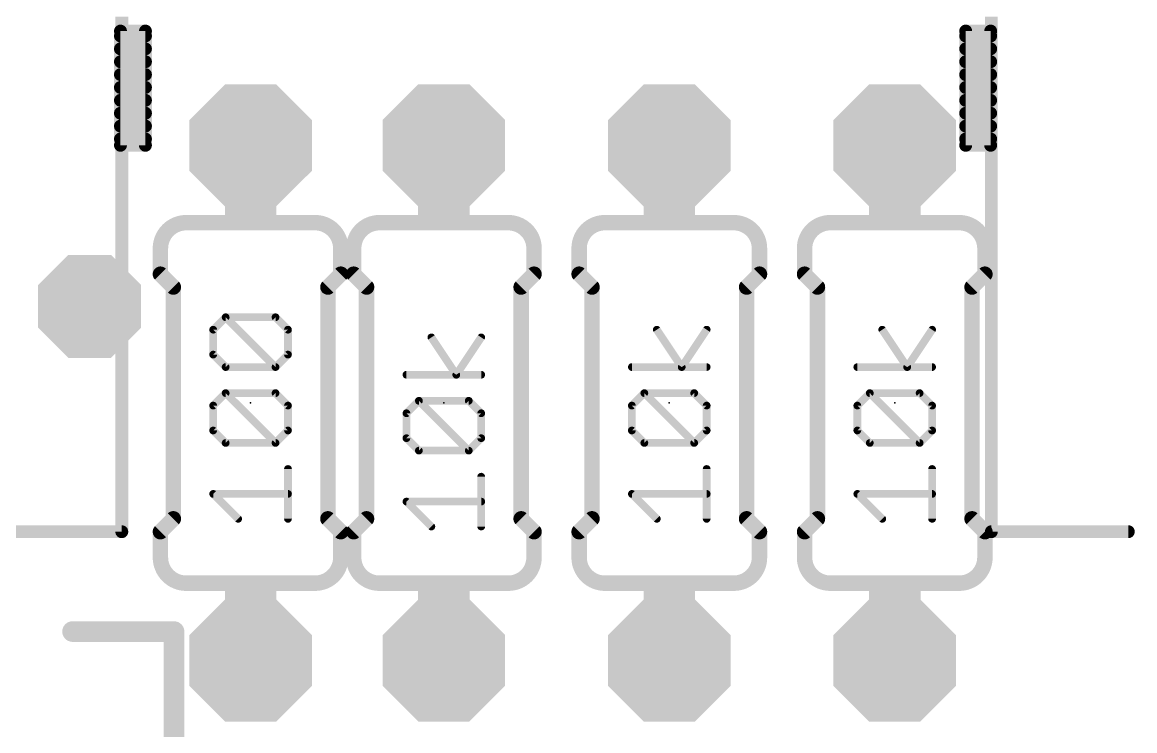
# Model space of a CAD drawing. Extents: x -2.2 to 51.7, y -0.4 to 51.
# Drawn here: x 10.45 to 21.42, y 36.45 to 43.44 of the extents above; entities that cross this region are included whole.
import ezdxf

# ---------------------------------------------------------------- set-up
doc = ezdxf.new("R2010")
doc.units = 0
for name, color, linetype in [('17', 94, 'CONTINUOUS'), ('18', 94, 'CONTINUOUS'), ('21', 250, 'CONTINUOUS'), ('23', 178, 'CONTINUOUS'), ('27', 250, 'CONTINUOUS'), ('41', 14, 'CONTINUOUS'), ('51', 250, 'CONTINUOUS')]:
    doc.layers.add(name, color=color, linetype=linetype)

# ---------------------------------------------------------------- blocks, each defined once
blk = doc.blocks.new('RECT')
blk.add_solid([(-0.5, -0.5), (0.5, -0.5), (-0.5, 0.5), (0.5, 0.5)])
blk = doc.blocks.new('OCTAGONP')
at = {"const_width": 0.5}
blk.add_lwpolyline([(-0.25, -0.1036), (-0.25, 0.1036), (-0.1036, 0.25), (0.1036, 0.25), (0.25, 0.1036), (0.25, -0.1036), (0.1036, -0.25), (-0.1036, -0.25), (-0.25, -0.1036), (-0.25, 0.1036)], dxfattribs=at)
blk = doc.blocks.new('OCTAGONV')
at = {"const_width": 0.5}
blk.add_lwpolyline([(-0.25, -0.1036), (-0.25, 0.1036), (-0.1036, 0.25), (0.1036, 0.25), (0.25, 0.1036), (0.25, -0.1036), (0.1036, -0.25), (-0.1036, -0.25), (-0.25, -0.1036), (-0.25, 0.1036)], dxfattribs=at)

msp = doc.modelspace()

# ---------------------------------------------------------------- linework, layer by layer
at = {"layer": '21'}
for points, const_width in [([(11.43, 38.4175), (11.43, 43.4975)], 0.127), ([(20.0025, 43.4975), (20.0025, 38.4175)], 0.127), ([(11.811, 41.2115), (11.811, 40.9575)], 0.1524), ([(13.589, 41.2115), (13.589, 40.9575)], 0.1524), ([(13.716, 41.2115), (13.716, 40.9575)], 0.1524), ([(15.494, 41.2115), (15.494, 40.9575)], 0.1524), ([(15.9385, 41.2115), (15.9385, 40.9575)], 0.1524), ([(17.7165, 41.2115), (17.7165, 40.9575)], 0.1524), ([(18.161, 41.2115), (18.161, 40.9575)], 0.1524), ([(19.939, 41.2115), (19.939, 40.9575)], 0.1524), ([(11.938, 40.8305), (11.811, 40.9575)], 0.1524), ([(13.462, 40.8305), (13.589, 40.9575)], 0.1524), ([(13.843, 40.8305), (13.716, 40.9575)], 0.1524), ([(15.367, 40.8305), (15.494, 40.9575)], 0.1524), ([(16.0655, 40.8305), (15.9385, 40.9575)], 0.1524), ([(17.5895, 40.8305), (17.7165, 40.9575)], 0.1524), ([(18.288, 40.8305), (18.161, 40.9575)], 0.1524), ([(19.812, 40.8305), (19.939, 40.9575)], 0.1524), ([(11.938, 40.8305), (11.938, 38.5445)], 0.1524), ([(13.462, 40.8305), (13.462, 38.5445)], 0.1524), ([(13.843, 38.5445), (13.843, 40.8305)], 0.1524), ([(15.367, 38.5445), (15.367, 40.8305)], 0.1524), ([(16.0655, 40.8305), (16.0655, 38.5445)], 0.1524), ([(17.5895, 40.8305), (17.5895, 38.5445)], 0.1524), ([(18.288, 40.8305), (18.288, 38.5445)], 0.1524), ([(19.812, 40.8305), (19.812, 38.5445)], 0.1524), ([(11.938, 38.5445), (11.811, 38.4175)], 0.1524), ([(13.462, 38.5445), (13.589, 38.4175)], 0.1524), ([(13.843, 38.5445), (13.716, 38.4175)], 0.1524), ([(15.367, 38.5445), (15.494, 38.4175)], 0.1524), ([(16.0655, 38.5445), (15.9385, 38.4175)], 0.1524), ([(17.5895, 38.5445), (17.7165, 38.4175)], 0.1524), ([(18.288, 38.5445), (18.161, 38.4175)], 0.1524), ([(19.812, 38.5445), (19.939, 38.4175)], 0.1524), ([(10.08, 38.4175), (11.43, 38.4175)], 0.127), ([(11.811, 38.1635), (11.811, 38.4175)], 0.1524), ([(13.589, 38.1635), (13.589, 38.4175)], 0.1524), ([(13.716, 38.1635), (13.716, 38.4175)], 0.1524), ([(15.494, 38.1635), (15.494, 38.4175)], 0.1524), ([(15.9385, 38.1635), (15.9385, 38.4175)], 0.1524), ([(17.7165, 38.1635), (17.7165, 38.4175)], 0.1524), ([(18.161, 38.1635), (18.161, 38.4175)], 0.1524), ([(19.939, 38.1635), (19.939, 38.4175)], 0.1524), ([(20.0025, 38.4175), (21.3525, 38.4175)], 0.127), ([(11.945, 37.4325), (10.945, 37.4325)], 0.2032), ([(11.945, 37.4325), (11.945, 25.4325)], 0.2032)]:
    msp.add_lwpolyline(points, dxfattribs=dict(at, const_width=const_width))
for points, const_width in [([(12.065, 41.4655, 0.4142), (11.811, 41.2115)], 0.1524), ([(12.065, 41.4274, 1), (12.065, 41.5036)], 0.0762), ([(13.589, 41.2115, 0.4142), (13.335, 41.4655)], 0.1524), ([(13.335, 41.5036, 1), (13.335, 41.4274)], 0.0762), ([(13.97, 41.4655, 0.4142), (13.716, 41.2115)], 0.1524), ([(13.97, 41.4274, 1), (13.97, 41.5036)], 0.0762), ([(15.494, 41.2115, 0.4142), (15.24, 41.4655)], 0.1524), ([(15.24, 41.5036, 1), (15.24, 41.4274)], 0.0762), ([(16.1925, 41.4655, 0.4142), (15.9385, 41.2115)], 0.1524), ([(16.1925, 41.4274, 1), (16.1925, 41.5036)], 0.0762), ([(17.7165, 41.2115, 0.4142), (17.4625, 41.4655)], 0.1524), ([(17.4625, 41.5036, 1), (17.4625, 41.4274)], 0.0762), ([(18.415, 41.4655, 0.4142), (18.161, 41.2115)], 0.1524), ([(18.415, 41.4274, 1), (18.415, 41.5036)], 0.0762), ([(19.939, 41.2115, 0.4142), (19.685, 41.4655)], 0.1524), ([(19.685, 41.5036, 1), (19.685, 41.4274)], 0.0762), ([(11.8491, 41.2115, 1), (11.7729, 41.2115)], 0.0762), ([(11.7729, 41.2115, 1), (11.8491, 41.2115)], 0.0762), ([(13.6271, 41.2115, 1), (13.5509, 41.2115)], 0.0762), ([(13.5509, 41.2115, 1), (13.6271, 41.2115)], 0.0762), ([(13.7541, 41.2115, 1), (13.6779, 41.2115)], 0.0762), ([(13.6779, 41.2115, 1), (13.7541, 41.2115)], 0.0762), ([(15.5321, 41.2115, 1), (15.4559, 41.2115)], 0.0762), ([(15.4559, 41.2115, 1), (15.5321, 41.2115)], 0.0762), ([(15.9766, 41.2115, 1), (15.9004, 41.2115)], 0.0762), ([(15.9004, 41.2115, 1), (15.9766, 41.2115)], 0.0762), ([(17.7546, 41.2115, 1), (17.6784, 41.2115)], 0.0762), ([(17.6784, 41.2115, 1), (17.7546, 41.2115)], 0.0762), ([(18.1991, 41.2115, 1), (18.1229, 41.2115)], 0.0762), ([(18.1229, 41.2115, 1), (18.1991, 41.2115)], 0.0762), ([(19.9771, 41.2115, 1), (19.9009, 41.2115)], 0.0762), ([(19.9009, 41.2115, 1), (19.9771, 41.2115)], 0.0762), ([(11.8379, 40.9844, 1), (11.7841, 40.9306)], 0.0762), ([(13.6159, 40.9306, 1), (13.5621, 40.9844)], 0.0762), ([(13.7429, 40.9844, 1), (13.6891, 40.9306)], 0.0762), ([(15.5209, 40.9306, 1), (15.4671, 40.9844)], 0.0762), ([(15.9654, 40.9844, 1), (15.9116, 40.9306)], 0.0762), ([(17.7434, 40.9306, 1), (17.6896, 40.9844)], 0.0762), ([(18.1879, 40.9844, 1), (18.1341, 40.9306)], 0.0762), ([(19.9659, 40.9306, 1), (19.9121, 40.9844)], 0.0762), ([(11.7729, 40.9575, 1), (11.8491, 40.9575)], 0.0762), ([(13.5509, 40.9575, 1), (13.6271, 40.9575)], 0.0762), ([(13.6779, 40.9575, 1), (13.7541, 40.9575)], 0.0762), ([(15.4559, 40.9575, 1), (15.5321, 40.9575)], 0.0762), ([(15.9004, 40.9575, 1), (15.9766, 40.9575)], 0.0762), ([(17.6784, 40.9575, 1), (17.7546, 40.9575)], 0.0762), ([(18.1229, 40.9575, 1), (18.1991, 40.9575)], 0.0762), ([(19.9009, 40.9575, 1), (19.9771, 40.9575)], 0.0762), ([(11.9761, 40.8305, 1), (11.8999, 40.8305)], 0.0762), ([(11.9111, 40.8036, 1), (11.9649, 40.8574)], 0.0762), ([(13.5001, 40.8305, 1), (13.4239, 40.8305)], 0.0762), ([(13.4351, 40.8574, 1), (13.4889, 40.8036)], 0.0762), ([(13.8811, 40.8305, 1), (13.8049, 40.8305)], 0.0762), ([(13.8161, 40.8036, 1), (13.8699, 40.8574)], 0.0762), ([(15.4051, 40.8305, 1), (15.3289, 40.8305)], 0.0762), ([(15.3401, 40.8574, 1), (15.3939, 40.8036)], 0.0762), ([(16.1036, 40.8305, 1), (16.0274, 40.8305)], 0.0762), ([(16.0386, 40.8036, 1), (16.0924, 40.8574)], 0.0762), ([(17.6276, 40.8305, 1), (17.5514, 40.8305)], 0.0762), ([(17.5626, 40.8574, 1), (17.6164, 40.8036)], 0.0762), ([(18.3261, 40.8305, 1), (18.2499, 40.8305)], 0.0762), ([(18.2611, 40.8036, 1), (18.3149, 40.8574)], 0.0762), ([(19.8501, 40.8305, 1), (19.7739, 40.8305)], 0.0762), ([(19.7851, 40.8574, 1), (19.8389, 40.8036)], 0.0762), ([(11.9649, 38.5176, 1), (11.9111, 38.5714)], 0.0762), ([(13.4889, 38.5714, 1), (13.4351, 38.5176)], 0.0762), ([(13.8699, 38.5176, 1), (13.8161, 38.5714)], 0.0762), ([(15.3939, 38.5714, 1), (15.3401, 38.5176)], 0.0762), ([(16.0924, 38.5176, 1), (16.0386, 38.5714)], 0.0762), ([(17.6164, 38.5714, 1), (17.5626, 38.5176)], 0.0762), ([(18.3149, 38.5176, 1), (18.2611, 38.5714)], 0.0762), ([(19.8389, 38.5714, 1), (19.7851, 38.5176)], 0.0762), ([(11.8999, 38.5445, 1), (11.9761, 38.5445)], 0.0762), ([(13.4239, 38.5445, 1), (13.5001, 38.5445)], 0.0762), ([(13.8049, 38.5445, 1), (13.8811, 38.5445)], 0.0762), ([(15.3289, 38.5445, 1), (15.4051, 38.5445)], 0.0762), ([(16.0274, 38.5445, 1), (16.1036, 38.5445)], 0.0762), ([(17.5514, 38.5445, 1), (17.6276, 38.5445)], 0.0762), ([(18.2499, 38.5445, 1), (18.3261, 38.5445)], 0.0762), ([(19.7739, 38.5445, 1), (19.8501, 38.5445)], 0.0762), ([(11.3982, 38.4175, 1), (11.4618, 38.4175)], 0.0635), ([(11.43, 38.3858, 1), (11.43, 38.4493)], 0.0635), ([(11.8491, 38.4175, 1), (11.7729, 38.4175)], 0.0762), ([(11.7841, 38.4444, 1), (11.8379, 38.3906)], 0.0762), ([(13.6271, 38.4175, 1), (13.5509, 38.4175)], 0.0762), ([(13.5621, 38.3906, 1), (13.6159, 38.4444)], 0.0762), ([(13.7541, 38.4175, 1), (13.6779, 38.4175)], 0.0762), ([(13.6891, 38.4444, 1), (13.7429, 38.3906)], 0.0762), ([(15.5321, 38.4175, 1), (15.4559, 38.4175)], 0.0762), ([(15.4671, 38.3906, 1), (15.5209, 38.4444)], 0.0762), ([(15.9766, 38.4175, 1), (15.9004, 38.4175)], 0.0762), ([(15.9116, 38.4444, 1), (15.9654, 38.3906)], 0.0762), ([(17.7546, 38.4175, 1), (17.6784, 38.4175)], 0.0762), ([(17.6896, 38.3906, 1), (17.7434, 38.4444)], 0.0762), ([(18.1991, 38.4175, 1), (18.1229, 38.4175)], 0.0762), ([(18.1341, 38.4444, 1), (18.1879, 38.3906)], 0.0762), ([(19.9771, 38.4175, 1), (19.9009, 38.4175)], 0.0762), ([(19.9121, 38.3906, 1), (19.9659, 38.4444)], 0.0762), ([(20.0025, 38.4493, 1), (20.0025, 38.3858)], 0.0635), ([(19.9708, 38.4175, 1), (20.0343, 38.4175)], 0.0635), ([(21.3525, 38.3858, 1), (21.3525, 38.4493)], 0.0635), ([(11.811, 38.1635, 0.4142), (12.065, 37.9095)], 0.1524), ([(11.8491, 38.1635, 1), (11.7729, 38.1635)], 0.0762), ([(11.7729, 38.1635, 1), (11.8491, 38.1635)], 0.0762), ([(13.335, 37.9095, 0.4142), (13.589, 38.1635)], 0.1524), ([(13.6271, 38.1635, 1), (13.5509, 38.1635)], 0.0762), ([(13.5509, 38.1635, 1), (13.6271, 38.1635)], 0.0762), ([(13.716, 38.1635, 0.4142), (13.97, 37.9095)], 0.1524), ([(13.7541, 38.1635, 1), (13.6779, 38.1635)], 0.0762), ([(13.6779, 38.1635, 1), (13.7541, 38.1635)], 0.0762), ([(15.24, 37.9095, 0.4142), (15.494, 38.1635)], 0.1524), ([(15.5321, 38.1635, 1), (15.4559, 38.1635)], 0.0762), ([(15.4559, 38.1635, 1), (15.5321, 38.1635)], 0.0762), ([(15.9385, 38.1635, 0.4142), (16.1925, 37.9095)], 0.1524), ([(15.9766, 38.1635, 1), (15.9004, 38.1635)], 0.0762), ([(15.9004, 38.1635, 1), (15.9766, 38.1635)], 0.0762), ([(17.4625, 37.9095, 0.4142), (17.7165, 38.1635)], 0.1524), ([(17.7546, 38.1635, 1), (17.6784, 38.1635)], 0.0762), ([(17.6784, 38.1635, 1), (17.7546, 38.1635)], 0.0762), ([(18.161, 38.1635, 0.4142), (18.415, 37.9095)], 0.1524), ([(18.1991, 38.1635, 1), (18.1229, 38.1635)], 0.0762), ([(18.1229, 38.1635, 1), (18.1991, 38.1635)], 0.0762), ([(19.685, 37.9095, 0.4142), (19.939, 38.1635)], 0.1524), ([(19.9771, 38.1635, 1), (19.9009, 38.1635)], 0.0762), ([(19.9009, 38.1635, 1), (19.9771, 38.1635)], 0.0762), ([(12.065, 37.8714, 1), (12.065, 37.9476)], 0.0762), ([(13.335, 37.9476, 1), (13.335, 37.8714)], 0.0762), ([(13.97, 37.8714, 1), (13.97, 37.9476)], 0.0762), ([(15.24, 37.9476, 1), (15.24, 37.8714)], 0.0762), ([(16.1925, 37.8714, 1), (16.1925, 37.9476)], 0.0762), ([(17.4625, 37.9476, 1), (17.4625, 37.8714)], 0.0762), ([(18.415, 37.8714, 1), (18.415, 37.9476)], 0.0762), ([(19.685, 37.9476, 1), (19.685, 37.8714)], 0.0762), ([(10.945, 37.4833, 1), (10.945, 37.3817)], 0.1016), ([(11.9958, 37.4325, 1), (11.8942, 37.4325)], 0.1016), ([(11.945, 37.3817, 1), (11.945, 37.4833)], 0.1016)]:
    msp.add_lwpolyline(points, format="xyb", dxfattribs=dict(at, const_width=const_width))
at = {"layer": '23'}
for p in [(12.7, 39.6875), (14.605, 39.6875), (16.8275, 39.6875), (19.05, 39.6875)]:
    msp.add_point(p, dxfattribs=at)
at = {"layer": '27', "const_width": 0.0762}
for points in [[(12.3311, 40.4099), (12.4539, 40.5328)], [(12.4539, 40.5328), (12.9454, 40.5328)], [(12.9454, 40.0413), (12.4539, 40.5328)], [(12.9454, 40.5328), (13.0683, 40.4099)], [(12.3311, 40.1642), (12.3311, 40.4099)], [(13.0683, 40.4099), (13.0683, 40.1642)], [(14.7276, 39.9655), (14.4818, 40.3341)], [(14.9733, 40.3341), (14.7276, 39.9655)], [(16.9501, 40.0413), (16.7043, 40.4099)], [(17.1958, 40.4099), (16.9501, 40.0413)], [(19.1726, 40.0413), (18.9268, 40.4099)], [(19.4183, 40.4099), (19.1726, 40.0413)], [(12.4539, 40.0413), (12.3311, 40.1642)], [(13.0683, 40.1642), (12.9454, 40.0413)], [(12.9454, 40.0413), (12.4539, 40.0413)], [(17.1958, 40.0413), (16.4586, 40.0413)], [(19.4183, 40.0413), (18.6811, 40.0413)], [(14.9733, 39.9655), (14.2361, 39.9655)], [(12.3311, 39.6615), (12.4539, 39.7844)], [(12.4539, 39.7844), (12.9454, 39.7844)], [(12.9454, 39.2929), (12.4539, 39.7844)], [(12.9454, 39.7844), (13.0683, 39.6615)], [(16.4586, 39.6615), (16.5814, 39.7844)], [(16.5814, 39.7844), (17.0729, 39.7844)], [(17.0729, 39.2929), (16.5814, 39.7844)], [(17.0729, 39.7844), (17.1958, 39.6615)], [(18.6811, 39.6615), (18.8039, 39.7844)], [(18.8039, 39.7844), (19.2954, 39.7844)], [(19.2954, 39.2929), (18.8039, 39.7844)], [(19.2954, 39.7844), (19.4183, 39.6615)], [(14.2361, 39.5857), (14.3589, 39.7086)], [(14.3589, 39.7086), (14.8504, 39.7086)], [(14.8504, 39.2171), (14.3589, 39.7086)], [(14.8504, 39.7086), (14.9733, 39.5857)], [(12.3311, 39.4158), (12.3311, 39.6615)], [(13.0683, 39.6615), (13.0683, 39.4158)], [(14.2361, 39.34), (14.2361, 39.5857)], [(14.9733, 39.5857), (14.9733, 39.34)], [(16.4586, 39.4158), (16.4586, 39.6615)], [(17.1958, 39.6615), (17.1958, 39.4158)], [(18.6811, 39.4158), (18.6811, 39.6615)], [(19.4183, 39.6615), (19.4183, 39.4158)], [(12.4539, 39.2929), (12.3311, 39.4158)], [(13.0683, 39.4158), (12.9454, 39.2929)], [(14.3589, 39.2171), (14.2361, 39.34)], [(14.9733, 39.34), (14.8504, 39.2171)], [(16.5814, 39.2929), (16.4586, 39.4158)], [(17.1958, 39.4158), (17.0729, 39.2929)], [(18.8039, 39.2929), (18.6811, 39.4158)], [(19.4183, 39.4158), (19.2954, 39.2929)], [(12.9454, 39.2929), (12.4539, 39.2929)], [(17.0729, 39.2929), (16.5814, 39.2929)], [(19.2954, 39.2929), (18.8039, 39.2929)], [(14.8504, 39.2171), (14.3589, 39.2171)], [(13.0683, 38.5445), (13.0683, 39.036)], [(17.1958, 38.5445), (17.1958, 39.036)], [(19.4183, 38.5445), (19.4183, 39.036)], [(14.9733, 38.4687), (14.9733, 38.9602)], [(12.5768, 38.5445), (12.3311, 38.7902)], [(12.3311, 38.7902), (13.0683, 38.7902)], [(16.7043, 38.5445), (16.4586, 38.7902)], [(16.4586, 38.7902), (17.1958, 38.7902)], [(18.9268, 38.5445), (18.6811, 38.7902)], [(18.6811, 38.7902), (19.4183, 38.7902)], [(14.4818, 38.4687), (14.2361, 38.7144)], [(14.2361, 38.7144), (14.9733, 38.7144)]]:
    msp.add_lwpolyline(points, dxfattribs=at)
at = {"layer": '27', "const_width": 0.0381}
for points in [[(12.4539, 40.5519, 1), (12.4539, 40.5138)], [(12.4674, 40.5463, 1), (12.4405, 40.5193)], [(12.4674, 40.5193, 1), (12.4405, 40.5463)], [(12.9589, 40.5463, 1), (12.932, 40.5193)], [(12.9454, 40.5138, 1), (12.9454, 40.5519)], [(12.3501, 40.4099, 1), (12.312, 40.4099)], [(12.3176, 40.4234, 1), (12.3445, 40.3965)], [(13.0874, 40.4099, 1), (13.0493, 40.4099)], [(13.0548, 40.3965, 1), (13.0818, 40.4234)], [(14.4977, 40.3447, 1), (14.466, 40.3236)], [(14.9892, 40.3236, 1), (14.9574, 40.3447)], [(16.7202, 40.4205, 1), (16.6885, 40.3994)], [(17.2117, 40.3994, 1), (17.1799, 40.4205)], [(18.9427, 40.4205, 1), (18.911, 40.3994)], [(19.4342, 40.3994, 1), (19.4024, 40.4205)], [(12.3445, 40.1777, 1), (12.3176, 40.1507)], [(12.312, 40.1642, 1), (12.3501, 40.1642)], [(13.0493, 40.1642, 1), (13.0874, 40.1642)], [(13.0818, 40.1507, 1), (13.0548, 40.1777)], [(12.4539, 40.0604, 1), (12.4539, 40.0223)], [(12.4405, 40.0279, 1), (12.4674, 40.0548)], [(12.932, 40.0548, 1), (12.9589, 40.0279)], [(12.932, 40.0279, 1), (12.9589, 40.0548)], [(12.9454, 40.0223, 1), (12.9454, 40.0604)], [(16.4586, 40.0604, 1), (16.4586, 40.0223)], [(16.9342, 40.0519, 1), (16.9659, 40.0308)], [(16.9342, 40.0308, 1), (16.9659, 40.0519)], [(17.1958, 40.0223, 1), (17.1958, 40.0604)], [(18.6811, 40.0604, 1), (18.6811, 40.0223)], [(19.1567, 40.0519, 1), (19.1884, 40.0308)], [(19.1567, 40.0308, 1), (19.1884, 40.0519)], [(19.4183, 40.0223, 1), (19.4183, 40.0604)], [(14.2361, 39.9846, 1), (14.2361, 39.9465)], [(14.7117, 39.9761, 1), (14.7434, 39.955)], [(14.7117, 39.955, 1), (14.7434, 39.9761)], [(14.9733, 39.9465, 1), (14.9733, 39.9846)], [(12.4539, 39.8035, 1), (12.4539, 39.7654)], [(12.4674, 39.7979, 1), (12.4405, 39.7709)], [(12.4674, 39.7709, 1), (12.4405, 39.7979)], [(12.9589, 39.7979, 1), (12.932, 39.7709)], [(12.9454, 39.7654, 1), (12.9454, 39.8035)], [(16.5814, 39.8035, 1), (16.5814, 39.7654)], [(16.5949, 39.7979, 1), (16.568, 39.7709)], [(16.5949, 39.7709, 1), (16.568, 39.7979)], [(17.0864, 39.7979, 1), (17.0595, 39.7709)], [(17.0729, 39.7654, 1), (17.0729, 39.8035)], [(18.8039, 39.8035, 1), (18.8039, 39.7654)], [(18.8174, 39.7979, 1), (18.7905, 39.7709)], [(18.8174, 39.7709, 1), (18.7905, 39.7979)], [(19.3089, 39.7979, 1), (19.282, 39.7709)], [(19.2954, 39.7654, 1), (19.2954, 39.8035)], [(14.3589, 39.7276, 1), (14.3589, 39.6895)], [(14.3724, 39.7221, 1), (14.3455, 39.6951)], [(14.3724, 39.6951, 1), (14.3455, 39.7221)], [(14.8639, 39.7221, 1), (14.837, 39.6951)], [(14.8504, 39.6895, 1), (14.8504, 39.7276)], [(12.3501, 39.6615, 1), (12.312, 39.6615)], [(12.3176, 39.675, 1), (12.3445, 39.6481)], [(13.0874, 39.6615, 1), (13.0493, 39.6615)], [(13.0548, 39.6481, 1), (13.0818, 39.675)], [(14.2226, 39.5992, 1), (14.2495, 39.5722)], [(14.2551, 39.5857, 1), (14.217, 39.5857)], [(14.9924, 39.5857, 1), (14.9543, 39.5857)], [(14.9598, 39.5722, 1), (14.9868, 39.5992)], [(16.4776, 39.6615, 1), (16.4395, 39.6615)], [(16.4451, 39.675, 1), (16.472, 39.6481)], [(17.2149, 39.6615, 1), (17.1768, 39.6615)], [(17.1823, 39.6481, 1), (17.2093, 39.675)], [(18.7001, 39.6615, 1), (18.662, 39.6615)], [(18.6676, 39.675, 1), (18.6945, 39.6481)], [(19.4374, 39.6615, 1), (19.3993, 39.6615)], [(19.4048, 39.6481, 1), (19.4318, 39.675)], [(12.3445, 39.4293, 1), (12.3176, 39.4023)], [(12.312, 39.4158, 1), (12.3501, 39.4158)], [(13.0493, 39.4158, 1), (13.0874, 39.4158)], [(13.0818, 39.4023, 1), (13.0548, 39.4293)], [(14.2495, 39.3534, 1), (14.2226, 39.3265)], [(14.9868, 39.3265, 1), (14.9598, 39.3534)], [(16.472, 39.4293, 1), (16.4451, 39.4023)], [(16.4395, 39.4158, 1), (16.4776, 39.4158)], [(17.1768, 39.4158, 1), (17.2149, 39.4158)], [(17.2093, 39.4023, 1), (17.1823, 39.4293)], [(18.6945, 39.4293, 1), (18.6676, 39.4023)], [(18.662, 39.4158, 1), (18.7001, 39.4158)], [(19.3993, 39.4158, 1), (19.4374, 39.4158)], [(19.4318, 39.4023, 1), (19.4048, 39.4293)], [(12.4539, 39.312, 1), (12.4539, 39.2739)], [(12.4405, 39.2794, 1), (12.4674, 39.3064)], [(12.932, 39.3064, 1), (12.9589, 39.2794)], [(12.932, 39.2794, 1), (12.9589, 39.3064)], [(12.9454, 39.2739, 1), (12.9454, 39.312)], [(14.217, 39.34, 1), (14.2551, 39.34)], [(14.9543, 39.34, 1), (14.9924, 39.34)], [(16.5814, 39.312, 1), (16.5814, 39.2739)], [(16.568, 39.2794, 1), (16.5949, 39.3064)], [(17.0595, 39.3064, 1), (17.0864, 39.2794)], [(17.0595, 39.2794, 1), (17.0864, 39.3064)], [(17.0729, 39.2739, 1), (17.0729, 39.312)], [(18.8039, 39.312, 1), (18.8039, 39.2739)], [(18.7905, 39.2794, 1), (18.8174, 39.3064)], [(19.282, 39.3064, 1), (19.3089, 39.2794)], [(19.282, 39.2794, 1), (19.3089, 39.3064)], [(19.2954, 39.2739, 1), (19.2954, 39.312)], [(14.3589, 39.2362, 1), (14.3589, 39.1981)], [(14.3455, 39.2036, 1), (14.3724, 39.2306)], [(14.837, 39.2306, 1), (14.8639, 39.2036)], [(14.837, 39.2036, 1), (14.8639, 39.2306)], [(14.8504, 39.1981, 1), (14.8504, 39.2362)], [(13.0874, 39.036, 1), (13.0493, 39.036)], [(17.2149, 39.036, 1), (17.1768, 39.036)], [(19.4374, 39.036, 1), (19.3993, 39.036)], [(14.9924, 38.9602, 1), (14.9543, 38.9602)], [(12.3311, 38.8093, 1), (12.3311, 38.7712)], [(12.3445, 38.8037, 1), (12.3176, 38.7768)], [(13.0683, 38.7712, 1), (13.0683, 38.8093)], [(16.4586, 38.8093, 1), (16.4586, 38.7712)], [(16.472, 38.8037, 1), (16.4451, 38.7768)], [(17.1958, 38.7712, 1), (17.1958, 38.8093)], [(18.6811, 38.8093, 1), (18.6811, 38.7712)], [(18.6945, 38.8037, 1), (18.6676, 38.7768)], [(19.4183, 38.7712, 1), (19.4183, 38.8093)], [(14.2495, 38.7279, 1), (14.2226, 38.701)], [(14.2361, 38.7335, 1), (14.2361, 38.6954)], [(14.9733, 38.6954, 1), (14.9733, 38.7335)], [(12.5633, 38.531, 1), (12.5903, 38.558)], [(13.0493, 38.5445, 1), (13.0874, 38.5445)], [(14.4683, 38.4552, 1), (14.4953, 38.4822)], [(16.6908, 38.531, 1), (16.7178, 38.558)], [(17.1768, 38.5445, 1), (17.2149, 38.5445)], [(18.9133, 38.531, 1), (18.9403, 38.558)], [(19.3993, 38.5445, 1), (19.4374, 38.5445)], [(14.9543, 38.4687, 1), (14.9924, 38.4687)]]:
    msp.add_lwpolyline(points, format="xyb", dxfattribs=at)
at = {"layer": '41', "const_width": 0.0635}
for points in [[(11.417, 43.3873, 1), (11.417, 43.3237)], [(11.4488, 43.3555, 1), (11.3852, 43.3555)], [(11.417, 43.3388, 1), (11.417, 43.2752)], [(11.6948, 43.3555, 1), (11.6312, 43.3555)], [(11.663, 43.3237, 1), (11.663, 43.3873)], [(11.663, 43.2752, 1), (11.663, 43.3388)], [(19.7495, 43.3873, 1), (19.7495, 43.3237)], [(19.7813, 43.3555, 1), (19.7178, 43.3555)], [(19.7495, 43.3388, 1), (19.7495, 43.2752)], [(20.0272, 43.3555, 1), (19.9638, 43.3555)], [(19.9955, 43.3237, 1), (19.9955, 43.3873)], [(19.9955, 43.2752, 1), (19.9955, 43.3388)], [(11.417, 43.2118, 1), (11.417, 43.1482)], [(11.663, 43.1482, 1), (11.663, 43.2118)], [(19.7495, 43.2118, 1), (19.7495, 43.1482)], [(19.9955, 43.1482, 1), (19.9955, 43.2118)], [(11.417, 43.0848, 1), (11.417, 43.0213)], [(11.663, 43.0213, 1), (11.663, 43.0848)], [(19.7495, 43.0848, 1), (19.7495, 43.0213)], [(19.9955, 43.0213, 1), (19.9955, 43.0848)], [(11.417, 42.9578, 1), (11.417, 42.8942)], [(11.663, 42.8942, 1), (11.663, 42.9578)], [(19.7495, 42.9578, 1), (19.7495, 42.8942)], [(19.9955, 42.8942, 1), (19.9955, 42.9578)], [(11.417, 42.8308, 1), (11.417, 42.7672)], [(11.663, 42.7672, 1), (11.663, 42.8308)], [(19.7495, 42.8308, 1), (19.7495, 42.7672)], [(19.9955, 42.7672, 1), (19.9955, 42.8308)], [(11.417, 42.7038, 1), (11.417, 42.6403)], [(11.663, 42.6403, 1), (11.663, 42.7038)], [(19.7495, 42.7038, 1), (19.7495, 42.6403)], [(19.9955, 42.6403, 1), (19.9955, 42.7038)], [(11.417, 42.5768, 1), (11.417, 42.5132)], [(11.663, 42.5132, 1), (11.663, 42.5768)], [(19.7495, 42.5768, 1), (19.7495, 42.5132)], [(19.9955, 42.5132, 1), (19.9955, 42.5768)], [(11.417, 42.4498, 1), (11.417, 42.3862)], [(11.663, 42.3862, 1), (11.663, 42.4498)], [(19.7495, 42.4498, 1), (19.7495, 42.3862)], [(19.9955, 42.3862, 1), (19.9955, 42.4498)], [(11.417, 42.3228, 1), (11.417, 42.2593)], [(11.663, 42.2593, 1), (11.663, 42.3228)], [(19.7495, 42.3228, 1), (19.7495, 42.2593)], [(19.9955, 42.2593, 1), (19.9955, 42.3228)], [(11.3852, 42.2285, 1), (11.4488, 42.2285)], [(11.417, 42.2603, 1), (11.417, 42.1968)], [(11.6312, 42.2285, 1), (11.6948, 42.2285)], [(11.663, 42.1968, 1), (11.663, 42.2603)], [(19.7495, 42.2603, 1), (19.7495, 42.1968)], [(19.7178, 42.2285, 1), (19.7813, 42.2285)], [(19.9638, 42.2285, 1), (20.0272, 42.2285)], [(19.9955, 42.1968, 1), (19.9955, 42.2603)]]:
    msp.add_lwpolyline(points, format="xyb", dxfattribs=at)
at = {"layer": '41', "const_width": 0.127}
for points in [[(11.663, 43.3555), (11.417, 43.3555)], [(11.417, 43.3555), (11.417, 42.2285)], [(11.417, 43.307), (11.663, 43.307)], [(11.663, 42.2285), (11.663, 43.3555)], [(19.9955, 43.3555), (19.7495, 43.3555)], [(19.7495, 43.3555), (19.7495, 42.2285)], [(19.7495, 43.307), (19.9955, 43.307)], [(19.9955, 42.2285), (19.9955, 43.3555)], [(11.417, 43.18), (11.663, 43.18)], [(19.7495, 43.18), (19.9955, 43.18)], [(11.417, 43.053), (11.663, 43.053)], [(19.7495, 43.053), (19.9955, 43.053)], [(11.417, 42.926), (11.663, 42.926)], [(19.7495, 42.926), (19.9955, 42.926)], [(11.417, 42.799), (11.663, 42.799)], [(19.7495, 42.799), (19.9955, 42.799)], [(11.417, 42.672), (11.663, 42.672)], [(19.7495, 42.672), (19.9955, 42.672)], [(11.417, 42.545), (11.663, 42.545)], [(19.7495, 42.545), (19.9955, 42.545)], [(11.417, 42.418), (11.663, 42.418)], [(19.7495, 42.418), (19.9955, 42.418)], [(11.417, 42.291), (11.663, 42.291)], [(19.7495, 42.291), (19.9955, 42.291)], [(11.417, 42.2285), (11.663, 42.2285)], [(19.7495, 42.2285), (19.9955, 42.2285)]]:
    msp.add_lwpolyline(points, dxfattribs=at)
at = {"layer": '51'}
for points, const_width in [([(12.7, 42.2275), (12.7, 41.7195)], 0.508), ([(14.605, 42.2275), (14.605, 41.7195)], 0.508), ([(16.8275, 42.2275), (16.8275, 41.7195)], 0.508), ([(19.05, 42.2275), (19.05, 41.7195)], 0.508), ([(13.335, 41.4655), (12.065, 41.4655)], 0.1524), ([(13.97, 41.4655), (15.24, 41.4655)], 0.1524), ([(17.4625, 41.4655), (16.1925, 41.4655)], 0.1524), ([(19.685, 41.4655), (18.415, 41.4655)], 0.1524), ([(13.335, 37.9095), (12.065, 37.9095)], 0.1524), ([(13.97, 37.9095), (15.24, 37.9095)], 0.1524), ([(17.4625, 37.9095), (16.1925, 37.9095)], 0.1524), ([(19.685, 37.9095), (18.415, 37.9095)], 0.1524), ([(12.7, 37.1475), (12.7, 37.6555)], 0.508), ([(14.605, 37.1475), (14.605, 37.6555)], 0.508), ([(16.8275, 37.1475), (16.8275, 37.6555)], 0.508), ([(19.05, 37.1475), (19.05, 37.6555)], 0.508)]:
    msp.add_lwpolyline(points, dxfattribs=dict(at, const_width=const_width))
for points, const_width in [([(12.827, 42.2275, 1), (12.573, 42.2275)], 0.254), ([(14.732, 42.2275, 1), (14.478, 42.2275)], 0.254), ([(16.9545, 42.2275, 1), (16.7005, 42.2275)], 0.254), ([(19.177, 42.2275, 1), (18.923, 42.2275)], 0.254), ([(12.573, 41.7195, 1), (12.827, 41.7195)], 0.254), ([(14.478, 41.7195, 1), (14.732, 41.7195)], 0.254), ([(16.7005, 41.7195, 1), (16.9545, 41.7195)], 0.254), ([(18.923, 41.7195, 1), (19.177, 41.7195)], 0.254), ([(12.065, 41.5036, 1), (12.065, 41.4274)], 0.0762), ([(13.335, 41.4274, 1), (13.335, 41.5036)], 0.0762), ([(13.97, 41.5036, 1), (13.97, 41.4274)], 0.0762), ([(15.24, 41.4274, 1), (15.24, 41.5036)], 0.0762), ([(16.1925, 41.5036, 1), (16.1925, 41.4274)], 0.0762), ([(17.4625, 41.4274, 1), (17.4625, 41.5036)], 0.0762), ([(18.415, 41.5036, 1), (18.415, 41.4274)], 0.0762), ([(19.685, 41.4274, 1), (19.685, 41.5036)], 0.0762), ([(12.065, 37.9476, 1), (12.065, 37.8714)], 0.0762), ([(13.335, 37.8714, 1), (13.335, 37.9476)], 0.0762), ([(13.97, 37.9476, 1), (13.97, 37.8714)], 0.0762), ([(15.24, 37.8714, 1), (15.24, 37.9476)], 0.0762), ([(16.1925, 37.9476, 1), (16.1925, 37.8714)], 0.0762), ([(17.4625, 37.8714, 1), (17.4625, 37.9476)], 0.0762), ([(18.415, 37.9476, 1), (18.415, 37.8714)], 0.0762), ([(19.685, 37.8714, 1), (19.685, 37.9476)], 0.0762), ([(12.827, 37.6555, 1), (12.573, 37.6555)], 0.254), ([(14.732, 37.6555, 1), (14.478, 37.6555)], 0.254), ([(16.9545, 37.6555, 1), (16.7005, 37.6555)], 0.254), ([(19.177, 37.6555, 1), (18.923, 37.6555)], 0.254), ([(12.573, 37.1475, 1), (12.827, 37.1475)], 0.254), ([(14.478, 37.1475, 1), (14.732, 37.1475)], 0.254), ([(16.7005, 37.1475, 1), (16.9545, 37.1475)], 0.254), ([(18.923, 37.1475, 1), (19.177, 37.1475)], 0.254)]:
    msp.add_lwpolyline(points, format="xyb", dxfattribs=dict(at, const_width=const_width))

# ---------------------------------------------------------------- block references
at = {"layer": '17', "xscale": 1.208, "yscale": 1.208}
for p, rotation in [((12.7, 42.2275), 90), ((12.7, 42.2275), 90), ((14.605, 42.2275), 270), ((14.605, 42.2275), 270), ((16.8275, 42.2275), 90), ((16.8275, 42.2275), 90), ((19.05, 42.2275), 90), ((19.05, 42.2275), 90), ((12.7, 37.1475), 90), ((12.7, 37.1475), 90), ((14.605, 37.1475), 270), ((14.605, 37.1475), 270), ((16.8275, 37.1475), 90), ((16.8275, 37.1475), 90), ((19.05, 37.1475), 90), ((19.05, 37.1475), 90)]:
    msp.add_blockref('OCTAGONP', p, dxfattribs=dict(at, rotation=rotation))
at = {"layer": '18', "xscale": 1.016, "yscale": 1.016}
msp.add_blockref('OCTAGONV', (11.1125, 40.64), dxfattribs=at)
at = {"layer": '51', "xscale": 0.254, "yscale": 0.508}
for p, rotation in [((12.7, 41.5925), 90), ((14.605, 41.5925), 270), ((16.8275, 41.5925), 90), ((19.05, 41.5925), 90), ((12.7, 37.7825), 90), ((14.605, 37.7825), 270), ((16.8275, 37.7825), 90), ((19.05, 37.7825), 90)]:
    msp.add_blockref('RECT', p, dxfattribs=dict(at, rotation=rotation))

doc.saveas('drawing.dxf')
